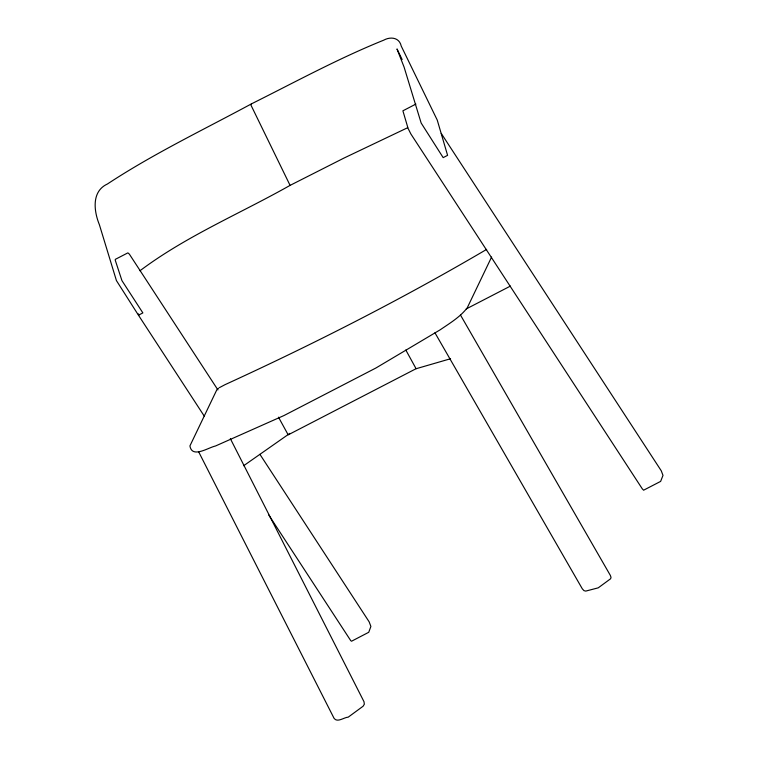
<?xml version="1.0" encoding="UTF-8"?>
<svg xmlns="http://www.w3.org/2000/svg" width="758" height="758" viewBox="0 0 758 758"><rect width="100%" height="100%" fill="white"/><g stroke="black" fill="none" stroke-linecap="round" stroke-linejoin="round"><path stroke-width="1.14" d="M402.138 59.522L396.984 48.948L404.09 67.102L421.154 123.023L443.165 157.626L447.59 155.343L437.243 120.067L401.247 46.105C399.352 37.284 390.323 36.479 383.719 40.174C338.352 58.48 295.222 82.006 251.495 103.837L250.917 105.04L290.077 185.378C240.097 213.623 186.051 236.117 139.974 270.758M491.591 257.057L467.26 307.795C460.125 317.109 449.665 323.315 440.095 329.863L375.835 368.047L283.985 415.545L215.499 445.998C208.251 447.523 191.964 458.751 189.926 445.903L216.788 389.877L218.655 388.153M289.85 433.368L243.659 465.725M219.479 387.603L225.031 384.666C314.314 343.753 401.967 299.154 486.655 249.382M290.077 185.378L343.876 158.119L407.681 127.704M251.495 103.837C203.182 129.94 153.315 153.779 107.39 184.023C91.396 191.357 93.812 211.008 99.374 224.671L116.429 280.593L138.449 315.195L142.864 312.912L121.943 280.621L115.273 260.269L115.273 259.378L127.894 252.859L129.362 254.138L217.916 389.925M466.265 308.913L510.428 286.079M450.574 358.733L416.133 368.72M415.896 104.073L402.896 110.81L408.088 128.424L410.883 133.995L642.291 488.844L643.608 490.199L660.644 481.387L662.994 475.389L661.26 470.794L441.251 133.427M259.928 454.345L369.155 621.844L370.889 626.44L368.739 632.286L351.513 641.24L350.717 640.605L268.815 515.099M204.224 416.057L138.998 316.029L138.335 313.869M460.476 315.015L610.38 575.464L611.014 577.359L610.607 578.761L598.242 587.838L585.754 591.098L583.963 590.634L582.305 588.814L434.959 332.819M405.824 350.025L416.076 368.71L288.182 434.846L278.499 417.194M230.337 438.626L363.992 701.7L364.342 704.201L363.101 706.229L348.225 717.153C344.066 717.295 337.367 722.971 334.07 718.338L198.624 451.749"/></g></svg>
